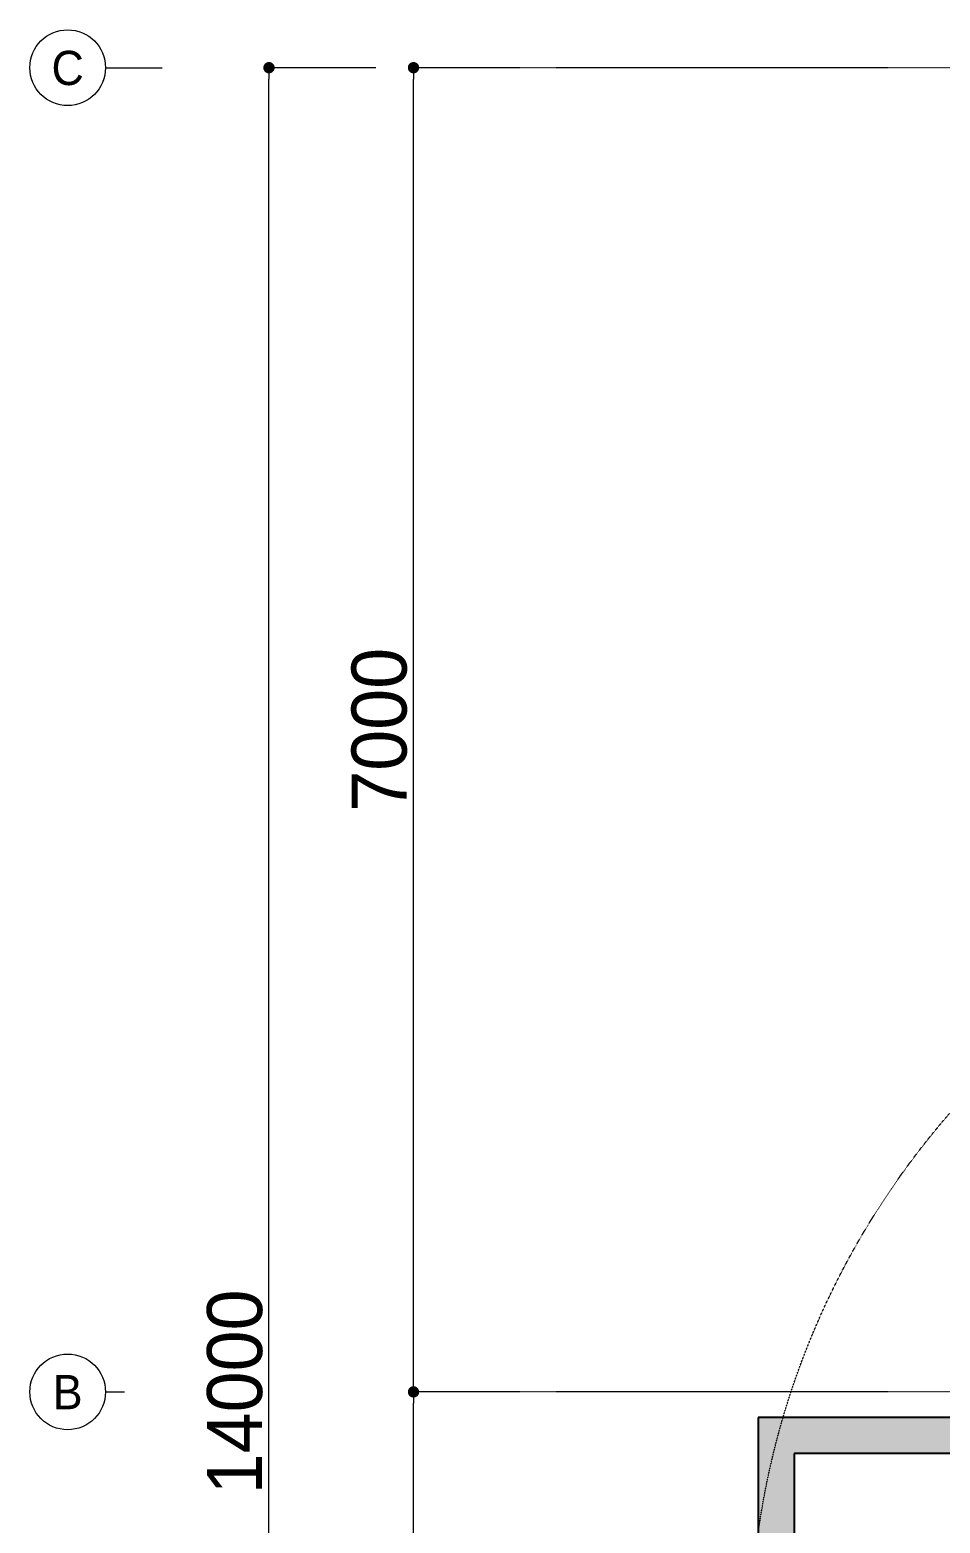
# Model space of a CAD drawing. Header units: millimetres. Extents: x -376000 to 292178, y -193032 to 188048.
# Drawn here: x -255424 to -250611, y 63155 to 71049 of the extents above; entities that cross this region are included whole.
import ezdxf

# ---------------------------------------------------------------- set-up
doc = ezdxf.new("R2010")
doc.units = ezdxf.units.MM
doc.header["$PDMODE"] = 1
doc.header["$PDSIZE"] = -2
doc.linetypes.add('VW-01 短破線', pattern=[2.116125, 1.058062, -1.058062])
doc.linetypes.add('ラインタイプ-6', pattern=[5.291531, 3.175, -1.058062, 0.352704, -0.705764])
for name, color, linetype, lineweight in [('01_基準-寸法', 7, 'Continuous', 5), ('07_文字・記号', 7, 'Continuous', 9), ('_塗（壁） (2D)', 7, 'Continuous', 5), ('_天井プロット (2D)', 7, 'Continuous', 5), ('_平面図(既存部) (2D)', 7, 'Continuous', 5), ('_文字・記号 (2D)', 7, 'Continuous', 5), ('一般', 7, 'Continuous', 5), ('寸法', 7, 'Continuous', 5)]:
    doc.layers.add(name, color=color, linetype=linetype, lineweight=lineweight)
for name, color, linetype, lineweight, true_color in [('02_0.25', 1, 'Continuous', 25, 0xff0000), ('06一点鎖線', 7, 'ラインタイプ-6', 9, 0x9999ff), ('08_ハッチ・色', 7, 'Continuous', 5, 0x888888)]:
    doc.layers.add(name, color=color, linetype=linetype, lineweight=lineweight, true_color=true_color)
doc.styles.add('Hiragino Kaku Gothic Pro W3', font='', dxfattribs={"bigfont": 'Hiragino Kaku Gothic Pro W3'})
doc.styles.add('Hiragino Sans W3', font='', dxfattribs={"bigfont": 'Hiragino Sans W3'})
doc.styles.add('ＭＳ Ｐゴシック', font='MS PGothic.ttf')
doc.styles.get('Hiragino Kaku Gothic Pro W3').set_extended_font_data('Hiragino Kaku Gothic Pro W3')
doc.styles.get('Hiragino Sans W3').set_extended_font_data('Hiragino Sans W3')
doc.dimstyles.new('RGT', dxfattribs={"dimtxt": 161.781684, "dimasz": 0.999939, "dimexe": 0, "dimexo": 1, "dimgap": 0.5, "dimtad": 1, "dimdsep": 46, "dimtxsty": 'Hiragino Sans W3', "dimblk": 'DOT', "dimblk1": 'DOT', "dimblk2": 'DOT', "dimcen": 0, "dimazin": 0, "dimtfac": 1, "dimtix": 1, "dimtmove": 0, "dimatfit": 0, "dimldrblk": 'VW_FILLEDARROW', "dimfxl": 1, "dimfrac": 2, "dimtolj": 1, "dimarcsym": 0})

# ---------------------------------------------------------------- blocks, each defined once
blk = doc.blocks.new('塗（壁） (2D)')
at = {"layer": '08_ハッチ・色', "color": 253, "linetype": 'Continuous', "true_color": 0xaaaaaa}
for points in [[(-250482.8, 63523.6), (-250482.8, 63713.6), (-251572.8, 63523.6), (-251572.8, 63713.6)], [(-250482.8, 63523.6), (-250482.8, 63713.6), (-251572.8, 63523.6), (-251572.8, 63713.6)], [(-251382.8, 63523.6), (-251572.8, 63523.6), (-251382.8, 61901.1), (-251572.8, 61901.1)], [(-251382.8, 63523.6), (-251572.8, 63523.6), (-251382.8, 61901.1), (-251572.8, 61901.1)]]:
    blk.add_solid(points, dxfattribs=at)
blk = doc.blocks.new('平面図(既存部) (2D)')
at = {"layer": '02_0.25'}
for p, q in [((-250482.756, 63713.559), (-251572.756, 63713.559)), ((-251572.756, 63713.559), (-251572.756, 61711.059)), ((-250482.756, 63713.559), (-251572.756, 63713.559)), ((-251572.756, 63713.559), (-251572.756, 61711.059)), ((-250482.756, 63523.559), (-251382.756, 63523.559)), ((-251382.756, 63523.559), (-251382.756, 61901.059)), ((-250482.756, 63523.559), (-251382.756, 63523.559)), ((-251382.756, 63523.559), (-251382.756, 61901.059))]:
    blk.add_line(p, q, dxfattribs=at)
at = {"layer": '06一点鎖線'}
for p, q in [((-212828.665, 70848.559), (-252828.665, 70848.559)), ((-212828.665, 70848.559), (-252828.665, 70848.559)), ((-212828.665, 63848.559), (-252828.665, 63848.559)), ((-212828.665, 63848.559), (-252828.665, 63848.559))]:
    blk.add_line(p, q, dxfattribs=at)
blk = doc.blocks.new('天井プロット (2D)')
at = {"layer": '07_文字・記号', "color": 100, "linetype": 'VW-01 短破線', "true_color": 0x00ff3f}
blk.add_circle((-247315, 62500.7), 4300, dxfattribs=at)
blk = doc.blocks.new('_Dot')
at = {"color": 0, "linetype": 'ByBlock', "lineweight": -2}
blk.add_line((-0.5, 0), (-1, 0), dxfattribs=at)
at = {"color": 0, "linetype": 'ByBlock', "const_width": 0.5}
blk.add_lwpolyline([(-0.25, 0, 1), (0.25, 0, 1)], format="xyb", close=True, dxfattribs=at)
blk = doc.blocks.new('*D404')
at = {"layer": 'Defpoints', "color": 0}
for p in [(-253395.5, 70848.6), (-252828.7, 70848.6), (-252828.7, 63848.6)]:
    blk.add_point(p, dxfattribs=at)
at = {"layer": '寸法', "color": 0, "lineweight": -2}
for p, q in [((-252829.7, 70848.6), (-253395.5, 70848.6)), ((-253395.5, 63908.6), (-253395.5, 70788.6)), ((-252829.7, 63848.6), (-253395.5, 63848.6))]:
    blk.add_line(p, q, dxfattribs=at)
at = {"layer": '寸法', "color": 0, "lineweight": -2, "xscale": 59.99633789062499, "yscale": 59.99633789062499, "zscale": 59.99633789062499}
for p, rotation in [((-253395.5, 70848.6), 90), ((-253395.5, 63848.6), 270)]:
    blk.add_blockref('_Dot', p, dxfattribs=dict(at, rotation=rotation))
at = {"layer": '寸法', "color": 0, "insert": (-253575.5, 67348.6), "char_height": 291.21, "attachment_point": 5, "rotation": 90, "style": 'Hiragino Kaku Gothic Pro W3'}
blk.add_mtext('\\A1;7000', dxfattribs=at)
blk = doc.blocks.new('VW_FILLEDARROW')
at = {"color": 0, "linetype": 'Continuous', "lineweight": 5, "transparency": 16777216, "flags": 128}
blk.add_lwpolyline([(-161.33, 43.23), (0, 0), (-161.33, -43.23)], close=True, dxfattribs=at)
blk = doc.blocks.new('*D405')
at = {"layer": 'Defpoints', "color": 0}
for p in [(-253395.5, 63848.6), (-252828.7, 63848.6), (-252828.7, 56848.6)]:
    blk.add_point(p, dxfattribs=at)
at = {"layer": '寸法', "color": 0, "lineweight": -2}
for p, q in [((-252829.7, 63848.6), (-253395.5, 63848.6)), ((-253395.5, 56908.6), (-253395.5, 63788.6)), ((-252829.7, 56848.6), (-253395.5, 56848.6))]:
    blk.add_line(p, q, dxfattribs=at)
at = {"layer": '寸法', "color": 0, "lineweight": -2, "xscale": 59.99633789062499, "yscale": 59.99633789062499, "zscale": 59.99633789062499}
for p, rotation in [((-253395.5, 63848.6), 90), ((-253395.5, 56848.6), 270)]:
    blk.add_blockref('_Dot', p, dxfattribs=dict(at, rotation=rotation))
at = {"layer": '寸法', "color": 0, "insert": (-253575.5, 60348.6), "char_height": 291.21, "attachment_point": 5, "rotation": 90, "style": 'Hiragino Kaku Gothic Pro W3'}
blk.add_mtext('\\A1;7000', dxfattribs=at)
blk = doc.blocks.new('*D407')
at = {"layer": 'Defpoints', "color": 0}
for p in [(-254159.8, 70848.6), (-253592.9, 70848.6), (-253592.9, 56848.6)]:
    blk.add_point(p, dxfattribs=at)
at = {"layer": '寸法', "color": 0, "lineweight": -2}
for p, q in [((-253593.9, 70848.6), (-254159.8, 70848.6)), ((-254159.8, 56908.6), (-254159.8, 70788.6)), ((-253593.9, 56848.6), (-254159.8, 56848.6))]:
    blk.add_line(p, q, dxfattribs=at)
at = {"layer": '寸法', "color": 0, "lineweight": -2, "xscale": 59.99633789062499, "yscale": 59.99633789062499, "zscale": 59.99633789062499}
for p, rotation in [((-254159.8, 70848.6), 90), ((-254159.8, 56848.6), 270)]:
    blk.add_blockref('_Dot', p, dxfattribs=dict(at, rotation=rotation))
at = {"layer": '寸法', "color": 0, "insert": (-254339.7, 63848.6), "char_height": 291.21, "attachment_point": 5, "rotation": 90, "style": 'Hiragino Kaku Gothic Pro W3'}
blk.add_mtext('\\A1;14000', dxfattribs=at)
blk = doc.blocks.new('*D413')
at = {"layer": 'Defpoints', "color": 0}
for p in [(-253395.5, 70848.6), (-252828.7, 70848.6), (-252828.7, 63848.6)]:
    blk.add_point(p, dxfattribs=at)
at = {"layer": '寸法', "color": 0, "lineweight": -2}
for p, q in [((-252829.7, 70848.6), (-253395.5, 70848.6)), ((-253395.5, 63908.6), (-253395.5, 70788.6)), ((-252829.7, 63848.6), (-253395.5, 63848.6))]:
    blk.add_line(p, q, dxfattribs=at)
at = {"layer": '寸法', "color": 0, "lineweight": -2, "xscale": 59.99633789062499, "yscale": 59.99633789062499, "zscale": 59.99633789062499}
for p, rotation in [((-253395.5, 70848.6), 90), ((-253395.5, 63848.6), 270)]:
    blk.add_blockref('_Dot', p, dxfattribs=dict(at, rotation=rotation))
at = {"layer": '寸法', "color": 0, "insert": (-253575.5, 67348.6), "char_height": 291.21, "attachment_point": 5, "rotation": 90, "style": 'Hiragino Kaku Gothic Pro W3'}
blk.add_mtext('\\A1;7000', dxfattribs=at)
blk = doc.blocks.new('*D414')
at = {"layer": 'Defpoints', "color": 0}
for p in [(-253395.5, 63848.6), (-252828.7, 63848.6), (-252828.7, 56848.6)]:
    blk.add_point(p, dxfattribs=at)
at = {"layer": '寸法', "color": 0, "lineweight": -2}
for p, q in [((-252829.7, 63848.6), (-253395.5, 63848.6)), ((-253395.5, 56908.6), (-253395.5, 63788.6)), ((-252829.7, 56848.6), (-253395.5, 56848.6))]:
    blk.add_line(p, q, dxfattribs=at)
at = {"layer": '寸法', "color": 0, "lineweight": -2, "xscale": 59.99633789062499, "yscale": 59.99633789062499, "zscale": 59.99633789062499}
for p, rotation in [((-253395.5, 63848.6), 90), ((-253395.5, 56848.6), 270)]:
    blk.add_blockref('_Dot', p, dxfattribs=dict(at, rotation=rotation))
at = {"layer": '寸法', "color": 0, "insert": (-253575.5, 60348.6), "char_height": 291.21, "attachment_point": 5, "rotation": 90, "style": 'Hiragino Kaku Gothic Pro W3'}
blk.add_mtext('\\A1;7000', dxfattribs=at)
blk = doc.blocks.new('*D416')
at = {"layer": 'Defpoints', "color": 0}
for p in [(-254159.8, 70848.6), (-253592.9, 70848.6), (-253592.9, 56848.6)]:
    blk.add_point(p, dxfattribs=at)
at = {"layer": '寸法', "color": 0, "lineweight": -2}
for p, q in [((-253593.9, 70848.6), (-254159.8, 70848.6)), ((-254159.8, 56908.6), (-254159.8, 70788.6)), ((-253593.9, 56848.6), (-254159.8, 56848.6))]:
    blk.add_line(p, q, dxfattribs=at)
at = {"layer": '寸法', "color": 0, "lineweight": -2, "xscale": 59.99633789062499, "yscale": 59.99633789062499, "zscale": 59.99633789062499}
for p, rotation in [((-254159.8, 70848.6), 90), ((-254159.8, 56848.6), 270)]:
    blk.add_blockref('_Dot', p, dxfattribs=dict(at, rotation=rotation))
at = {"layer": '寸法', "color": 0, "insert": (-254339.7, 63848.6), "char_height": 291.21, "attachment_point": 5, "rotation": 90, "style": 'Hiragino Kaku Gothic Pro W3'}
blk.add_mtext('\\A1;14000', dxfattribs=at)
blk = doc.blocks.new('*D444')
at = {"layer": '01_基準-寸法', "color": 0, "lineweight": -2}
for p, q in [((-252829.7, 70848.6), (-253395.5, 70848.6)), ((-253395.5, 63908.6), (-253395.5, 70788.6)), ((-252829.7, 63848.6), (-253395.5, 63848.6))]:
    blk.add_line(p, q, dxfattribs=at)
at = {"layer": 'Defpoints', "color": 0}
for p in [(-253395.5, 70848.6), (-252828.7, 70848.6), (-252828.7, 63848.6)]:
    blk.add_point(p, dxfattribs=at)
at = {"layer": '01_基準-寸法', "color": 0, "lineweight": -2, "xscale": 59.99633789062499, "yscale": 59.99633789062499, "zscale": 59.99633789062499}
for p, rotation in [((-253395.5, 70848.6), 90), ((-253395.5, 63848.6), 270)]:
    blk.add_blockref('_Dot', p, dxfattribs=dict(at, rotation=rotation))
at = {"layer": '01_基準-寸法', "color": 0, "insert": (-253575.5, 67348.6), "char_height": 291.21, "attachment_point": 5, "rotation": 90, "style": 'Hiragino Kaku Gothic Pro W3'}
blk.add_mtext('\\A1;7000', dxfattribs=at)
blk = doc.blocks.new('*D445')
at = {"layer": '01_基準-寸法', "color": 0, "lineweight": -2}
for p, q in [((-252829.7, 63848.6), (-253395.5, 63848.6)), ((-253395.5, 56908.6), (-253395.5, 63788.6)), ((-252829.7, 56848.6), (-253395.5, 56848.6))]:
    blk.add_line(p, q, dxfattribs=at)
at = {"layer": 'Defpoints', "color": 0}
for p in [(-253395.5, 63848.6), (-252828.7, 63848.6), (-252828.7, 56848.6)]:
    blk.add_point(p, dxfattribs=at)
at = {"layer": '01_基準-寸法', "color": 0, "lineweight": -2, "xscale": 59.99633789062499, "yscale": 59.99633789062499, "zscale": 59.99633789062499}
for p, rotation in [((-253395.5, 63848.6), 90), ((-253395.5, 56848.6), 270)]:
    blk.add_blockref('_Dot', p, dxfattribs=dict(at, rotation=rotation))
at = {"layer": '01_基準-寸法', "color": 0, "insert": (-253575.5, 60348.6), "char_height": 291.21, "attachment_point": 5, "rotation": 90, "style": 'Hiragino Kaku Gothic Pro W3'}
blk.add_mtext('\\A1;7000', dxfattribs=at)
blk = doc.blocks.new('*D446')
at = {"layer": '01_基準-寸法', "color": 0, "lineweight": -2}
for p, q in [((-253593.9, 70848.6), (-254159.8, 70848.6)), ((-254159.8, 56908.6), (-254159.8, 70788.6)), ((-253593.9, 56848.6), (-254159.8, 56848.6))]:
    blk.add_line(p, q, dxfattribs=at)
at = {"layer": 'Defpoints', "color": 0}
for p in [(-254159.8, 70848.6), (-253592.9, 70848.6), (-253592.9, 56848.6)]:
    blk.add_point(p, dxfattribs=at)
at = {"layer": '01_基準-寸法', "color": 0, "lineweight": -2, "xscale": 59.99633789062499, "yscale": 59.99633789062499, "zscale": 59.99633789062499}
for p, rotation in [((-254159.8, 70848.6), 90), ((-254159.8, 56848.6), 270)]:
    blk.add_blockref('_Dot', p, dxfattribs=dict(at, rotation=rotation))
at = {"layer": '01_基準-寸法', "color": 0, "insert": (-254339.7, 63848.6), "char_height": 291.21, "attachment_point": 5, "rotation": 90, "style": 'Hiragino Kaku Gothic Pro W3'}
blk.add_mtext('\\A1;14000', dxfattribs=at)
blk = doc.blocks.new('文字・記号 (2D)')
at = {"layer": '01_基準-寸法'}
for p, q in [((-255023.998, 70848.559), (-254923.998, 70848.559)), ((-255023.998, 70848.559), (-254923.998, 70848.559)), ((-255023.998, 70848.559), (-254923.998, 70848.559)), ((-255023.998, 70848.559), (-254723.998, 70848.559)), ((-255023.998, 63848.559), (-254923.998, 63848.559)), ((-255023.998, 63848.559), (-254923.998, 63848.559)), ((-255023.998, 63848.559), (-254923.998, 63848.559)), ((-255023.998, 63848.559), (-254923.998, 63848.559))]:
    blk.add_line(p, q, dxfattribs=at)
for centre in [(-255223.998, 70848.559), (-255223.998, 63848.559)]:
    blk.add_circle(centre, 200, dxfattribs=at)
at = {"layer": '一般', "color": 7, "linetype": 'Continuous', "lineweight": 5, "transparency": 33554687}
blk.add_circle((-255223.998, 63848.559), 200, dxfattribs=at)
blk.add_circle((-255223.998, 63848.559), 200, dxfattribs=at)
at = {"layer": '寸法', "transparency": 33554687}
blk.add_line((-255023.998, 63848.559), (-254923.998, 63848.559), dxfattribs=at)
blk.add_line((-255023.998, 63848.559), (-254923.998, 63848.559), dxfattribs=at)
at = {"layer": '01_基準-寸法', "char_height": 180.909, "attachment_point": 2, "line_spacing_factor": 1.007907, "style": 'ＭＳ Ｐゴシック'}
for s, insert in [('C', (-255223.998, 70937.675)), ('B', (-255223.998, 63937.675))]:
    blk.add_mtext(s, dxfattribs=dict(at, insert=insert))
at = {"layer": '一般', "color": 7, "transparency": 33554687, "insert": (-255223.998, 63937.675), "char_height": 180.909, "attachment_point": 2, "line_spacing_factor": 1.007907, "style": 'ＭＳ Ｐゴシック'}
blk.add_mtext('B', dxfattribs=at)
blk.add_mtext('B', dxfattribs=at)
at = {"layer": '01_基準-寸法'}
for base, p1, p2, picture, middle in [((-254159.75, 70848.559), (-253592.913, 56848.559), (-253592.913, 70848.559), '*D446', (-254339.725, 63848.559)), ((-253395.502, 70848.559), (-252828.665, 63848.559), (-252828.665, 70848.559), '*D444', (-253575.478, 67348.559)), ((-253395.502, 63848.559), (-252828.665, 56848.559), (-252828.665, 63848.559), '*D445', (-253575.478, 60348.559))]:
    dim = blk.add_linear_dim(base=base, p1=p1, p2=p2, angle=270, dimstyle='RGT', override={"dimtxt": 291.207031, "dimasz": 59.996338, "dimgap": 30, "dimpost": '<>', "dimtxsty": 'Hiragino Kaku Gothic Pro W3', "dimtmove": 2}, dxfattribs=at)
    dim.commit()
    dim.dimension.update_dxf_attribs({"geometry": picture, "text_midpoint": middle})
at = {"layer": '寸法'}
for base, p1, p2, picture, middle in [((-254159.75, 70848.559), (-253592.913, 56848.559), (-253592.913, 70848.559), '*D407', (-254339.725, 63848.559)), ((-254159.75, 70848.559), (-253592.913, 56848.559), (-253592.913, 70848.559), '*D416', (-254339.725, 63848.559)), ((-253395.502, 70848.559), (-252828.665, 63848.559), (-252828.665, 70848.559), '*D404', (-253575.478, 67348.559)), ((-253395.502, 70848.559), (-252828.665, 63848.559), (-252828.665, 70848.559), '*D413', (-253575.478, 67348.559)), ((-253395.502, 63848.559), (-252828.665, 56848.559), (-252828.665, 63848.559), '*D405', (-253575.478, 60348.559)), ((-253395.502, 63848.559), (-252828.665, 56848.559), (-252828.665, 63848.559), '*D414', (-253575.478, 60348.559))]:
    dim = blk.add_linear_dim(base=base, p1=p1, p2=p2, angle=270, dimstyle='RGT', override={"dimtxt": 291.207031, "dimasz": 59.996338, "dimgap": 30, "dimpost": '<>', "dimtxsty": 'Hiragino Kaku Gothic Pro W3', "dimtmove": 2}, dxfattribs=at)
    dim.commit()
    dim.dimension.update_dxf_attribs({"geometry": picture, "text_midpoint": middle})

msp = doc.modelspace()

# ---------------------------------------------------------------- block references
at = {"layer": '_塗（壁） (2D)'}
msp.add_blockref('塗（壁） (2D)', (0, 0), dxfattribs=at)

# ---------------------------------------------------------------- next in the draw order: block references
at = {"layer": '_平面図(既存部) (2D)'}
msp.add_blockref('平面図(既存部) (2D)', (0, 0), dxfattribs=at)

# ---------------------------------------------------------------- next in the draw order: block references
at = {"layer": '_天井プロット (2D)'}
msp.add_blockref('天井プロット (2D)', (0, 0), dxfattribs=at)

# ---------------------------------------------------------------- next in the draw order: block references
at = {"layer": '_文字・記号 (2D)'}
msp.add_blockref('文字・記号 (2D)', (0, 0), dxfattribs=at)

doc.saveas('drawing.dxf')
